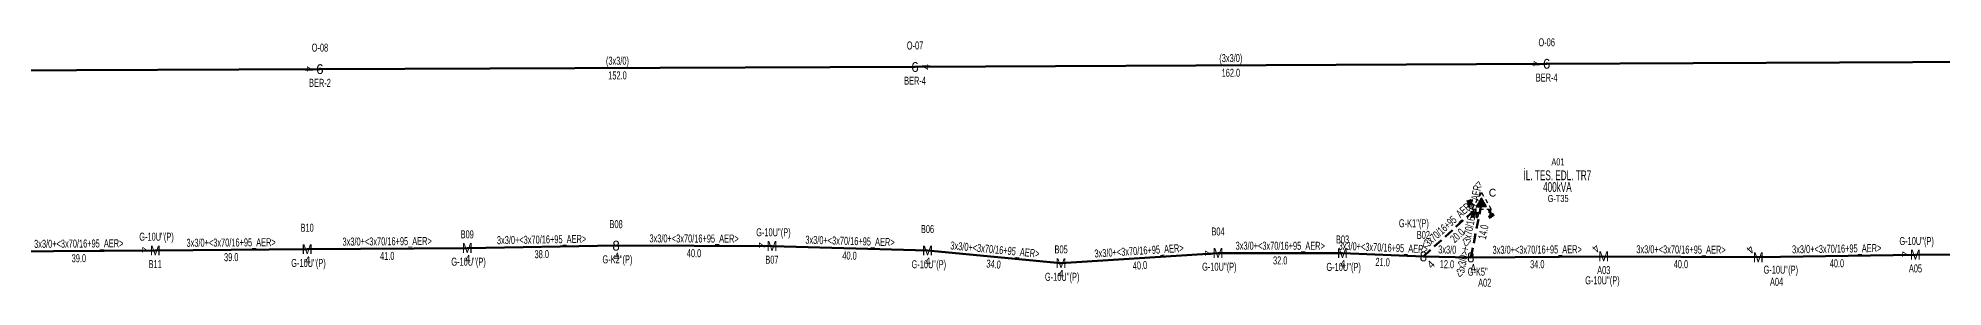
# Model space of a CAD drawing. Header units: millimetres. Extents: x 542876 to 548433, y 4216806 to 4221056.
# Drawn here: x 546967.2 to 547455.1, y 4220797.6 to 4220861.2 of the extents above; entities that cross this region are included whole.
import ezdxf
from ezdxf.enums import TextEntityAlignment as Align

# ---------------------------------------------------------------- set-up
doc = ezdxf.new("R2010")
doc.units = ezdxf.units.MM
doc.linetypes.add('DASHED', pattern=[3.75, 2.5, -1.25])
doc.linetypes.add('DASHED2', pattern=[0])
for name, color, linetype, lineweight in [('DIREK_ENH_MEVCUT', 6, 'Continuous', 25), ('DIREK_OG_YENI', 10, 'Continuous', 25), ('HAT_AG_HAVAI_ILERDE', 3, 'DASHED', 50), ('HAT_ENH_HAVAI_MEVCUT', 6, 'Continuous', 70), ('HAT_OG_HAVAI_ILERDE', 1, 'DASHED', 70), ('HAT_OG_HAVAI_YENI', 1, 'Continuous', 70), ('TRAFO_ILERDE', 5, 'DASHED2', 30), ('TRAFO_TADILAT_BYSK', 5, 'Continuous', 30)]:
    doc.layers.add(name, color=color, linetype=linetype, lineweight=lineweight)
doc.styles.add('Direk', font='B_CAD')
doc.styles.get("Standard").update_dxf_attribs({"font": 'Arial'})

# ---------------------------------------------------------------- blocks, each defined once
blk = doc.blocks.new('ILD_DIREK')
h = blk.add_hatch(color=32)
h.paths.add_polyline_path([(-2.19, 0.88), (-2.4, 1.01), (-3.36, -0.63), (-3.14, -0.76), (-2.71, -0.02), (-1.94, -0.47), (-1.84, -0.3), (-2.61, 0.15)])
h.paths.add_polyline_path([(-3.55, -0.16), (-3.42, -0.23), (-2.71, 1), (-2.84, 1.07)])
h.paths.add_polyline_path([(-3.63, 0.3), (-3.5, 0.23), (-3.15, 0.83), (-3.28, 0.91)])
h.paths.add_polyline_path([(-3.68, 0.82), (-3.75, 0.69), (-3.62, 0.62), (-3.55, 0.75)])
h.paths.add_polyline_path([(-1.39, -1.44), (-1.59, -1.44), (-1.6, -2.34), (-2.35, -2.34), (-2.6, -3.47), (-2.5, -3.47), (-2.29, -2.54), (-1.99, -2.54), (-2.2, -3.47), (-2.1, -3.47), (-1.89, -2.54), (-1.59, -2.54), (-1.8, -3.48), (-1.7, -3.48), (-1.49, -2.54), (-1.19, -2.54), (-1.4, -3.48), (-1.3, -3.48), (-1.09, -2.54), (-0.79, -2.55), (-1, -3.48), (-0.9, -3.48), (-0.65, -2.35), (-1.4, -2.34)])
at = {"layer": 'TRAFO_ILERDE'}
for points in [[(2.27, -1.57), (2.04, -1.92), (2, -1.44), (1.86, -1.44), (1.93, -2.32), (2.17, -1.96), (2.23, -2.67), (2.02, -2.67), (2.31, -2.87), (2.32, -2.86), (2.56, -2.49), (2.36, -2.63)], [(2.27, -1.57), (2.04, -1.92), (2, -1.44), (1.86, -1.44), (1.93, -2.32), (2.17, -1.96), (2.23, -2.67), (2.02, -2.67), (2.31, -2.87), (1.89, -3.19), (2.12, -3.79), (2.18, -3.74), (2, -3.26), (2.18, -3.13), (2.36, -3.6), (2.41, -3.56), (2.24, -3.08), (2.41, -2.94), (2.59, -3.42), (2.65, -3.38), (2.47, -2.9), (2.65, -2.76), (2.83, -3.24), (2.89, -3.2), (2.71, -2.72), (2.89, -2.58), (3.07, -3.06), (3.13, -3.01), (2.9, -2.42), (2.32, -2.86), (2.56, -2.49), (2.36, -2.63)], [(2.89, -2.58), (3.07, -3.06), (3.13, -3.01), (2.9, -2.42), (2.32, -2.86), (2.56, -2.49), (2.36, -2.63), (2.27, -1.57), (2.04, -1.92), (2, -1.44), (1.86, -1.44), (1.93, -2.32), (2.17, -1.96), (2.23, -2.67), (2.02, -2.67), (2.31, -2.87), (1.89, -3.19), (2.12, -3.79), (2.18, -3.74), (2, -3.26), (2.18, -3.13), (2.36, -3.6), (2.41, -3.56), (2.24, -3.08), (2.41, -2.94), (2.59, -3.42), (2.65, -3.38), (2.47, -2.9), (2.65, -2.76), (2.83, -3.24), (2.89, -3.2), (2.71, -2.72)]]:
    blk.add_hatch(color=32, dxfattribs=at).paths.add_polyline_path(points)
at = {"layer": 'TRAFO_ILERDE', "linetype": 'Continuous'}
for p, q in [((-0.99, 1.17), (-1.53, 0.24)), ((-1.3, -0.73), (0, 1.52)), ((0, 2.89), (-0.55, 1.94)), ((0, 2.89), (0.55, 1.94)), ((1.3, -0.73), (0, 1.52)), ((0.99, 1.17), (1.53, 0.24)), ((-1.94, -0.47), (-2.5, -1.44)), ((-1.38, -1.44), (-2.5, -1.44)), ((-1.3, -0.73), (1.3, -0.73)), ((0.52, -1.44), (-0.56, -1.44)), ((2.5, -1.44), (1.4, -1.44)), ((1.94, -0.47), (2.5, -1.44))]:
    blk.add_line(p, q, dxfattribs=at)
at = {"layer": 'TRAFO_ILERDE', "color": 32, "flags": 128}
blk.add_lwpolyline([(1.86, -1.44), (2, -1.44), (2.04, -1.92), (2.27, -1.57), (2.36, -2.63), (2.56, -2.49), (2.32, -2.86), (2.9, -2.42), (3.13, -3.01), (3.07, -3.06), (2.89, -2.58), (2.71, -2.72), (2.89, -3.2), (2.83, -3.24), (2.65, -2.76), (2.47, -2.9), (2.65, -3.38), (2.59, -3.42), (2.41, -2.94), (2.24, -3.08), (2.41, -3.56), (2.36, -3.6), (2.18, -3.13), (2, -3.26), (2.18, -3.74), (2.12, -3.79), (1.89, -3.19), (2.31, -2.87), (2.02, -2.67), (2.23, -2.67), (2.17, -1.96), (1.93, -2.32), (1.86, -1.44)], dxfattribs=at)
at = {"layer": 'TRAFO_ILERDE', "linetype": 'Continuous'}
for points in [[(-1.3, -0.73), (0, -0.73), (0, 1.52)], [(0, -0.73), (0, 1.52), (1.3, -0.73)]]:
    blk.add_solid(points, dxfattribs=at)
at = {"layer": 'TRAFO_TADILAT_BYSK', "color": 32, "flags": 128}
for points in [[(-3.62, 0.62), (-3.55, 0.75), (-3.68, 0.82), (-3.75, 0.69), (-3.62, 0.62)], [(-3.5, 0.23), (-3.15, 0.83), (-3.28, 0.91), (-3.63, 0.3), (-3.5, 0.23)], [(-3.42, -0.23), (-2.71, 1), (-2.84, 1.07), (-3.55, -0.16), (-3.42, -0.23)], [(-1.84, -0.3), (-2.61, 0.15), (-2.19, 0.88), (-2.4, 1.01), (-3.36, -0.63), (-3.14, -0.76), (-2.71, -0.02), (-1.94, -0.47), (-1.84, -0.3)], [(-1.39, -1.44), (-1.59, -1.44), (-1.6, -2.34), (-2.35, -2.34), (-2.6, -3.47), (-2.5, -3.47), (-2.29, -2.54), (-1.99, -2.54), (-2.2, -3.47), (-2.1, -3.47), (-1.89, -2.54), (-1.59, -2.54), (-1.8, -3.48), (-1.7, -3.48), (-1.49, -2.54), (-1.19, -2.54), (-1.4, -3.48), (-1.3, -3.48), (-1.09, -2.54), (-0.79, -2.55), (-1, -3.48), (-0.9, -3.48), (-0.65, -2.35), (-1.4, -2.34), (-1.39, -1.44)]]:
    blk.add_lwpolyline(points, dxfattribs=at)

msp = doc.modelspace()

# ---------------------------------------------------------------- linework, layer by layer
at = {"layer": 'HAT_AG_HAVAI_ILERDE'}
msp.add_line((547322.009684, 4220805.416432), (547336.887, 4220818.88), dxfattribs=at)
at = {"layer": 'HAT_ENH_HAVAI_MEVCUT'}
for p, q in [((547039.359, 4220853.288), (546887.807401, 4220852.671938)), ((547191.79537, 4220853.836111), (547039.359, 4220853.288)), ((547353.59, 4220854.649), (547191.79537, 4220853.836111)), ((547567.689911, 4220855.535762), (547353.59, 4220854.649))]:
    msp.add_line(p, q, dxfattribs=at)
at = {"layer": 'HAT_OG_HAVAI_ILERDE'}
msp.add_line((547334.15439, 4220805.16693), (547336.887, 4220818.88), dxfattribs=at)
at = {"layer": 'HAT_OG_HAVAI_YENI'}
for p, q in [((547115.224815, 4220808.165814), (547077.090137, 4220807.564421)), ((547155.161288, 4220808.074025), (547115.224815, 4220808.165814)), ((546997.168317, 4220806.955151), (546958.036031, 4220806.695213)), ((547036.093319, 4220807.248439), (546997.168317, 4220806.955151)), ((547077.090137, 4220807.564421), (547036.093319, 4220807.248439)), ((547194.995294, 4220806.912635), (547155.161288, 4220808.074025)), ((547229.180915, 4220803.715433), (547194.995294, 4220806.912635)), ((547269.3983, 4220806.287508), (547229.180915, 4220803.715433)), ((547301.276127, 4220806.248752), (547269.3983, 4220806.287508)), ((547301.276127, 4220806.248752), (547322.009684, 4220805.416432)), ((547334.15439, 4220805.16693), (547322.009684, 4220805.416432)), ((547368.18261, 4220805.423178), (547334.15439, 4220805.16693)), ((547407.773504, 4220805.194446), (547368.18261, 4220805.423178)), ((547448.031062, 4220805.849026), (547407.773504, 4220805.194446)), ((547487.220723, 4220806.017542), (547448.031062, 4220805.849026))]:
    msp.add_line(p, q, dxfattribs=at)

# ---------------------------------------------------------------- block references
at = {"layer": 'TRAFO_ILERDE'}
msp.add_blockref('ILD_DIREK', (547336.887, 4220818.88), dxfattribs=at)

# ---------------------------------------------------------------- texts
at = {"layer": 'DIREK_ENH_MEVCUT', "width": 0.53}
for s, p in [('O-08', (547039.359, 4220858.788)), ('O-07', (547191.79537, 4220859.336111)), ('O-06', (547353.59, 4220860.149)), ('BER-4', (547353.59, 4220851.149)), ('BER-2', (547039.359, 4220849.788)), ('BER-4', (547191.79537, 4220850.336111))]:
    msp.add_text(s, height=2.05, dxfattribs=at).set_placement(p, align=Align.MIDDLE_CENTER)
at = {"layer": 'DIREK_ENH_MEVCUT', "color": 32, "style": 'Direk'}
for rotation, p in [(270.116455, (547036.559006, 4220853.282309)), (450.143933, (547194.595361, 4220853.843144)), (270.143933, (547350.790009, 4220854.641966))]:
    msp.add_text('4', height=2, rotation=rotation, dxfattribs=at).set_placement(p, align=Align.MIDDLE_CENTER)
at = {"layer": 'DIREK_ENH_MEVCUT', "style": 'Direk'}
for p in [(547039.359, 4220853.288), (547191.79537, 4220853.836111), (547353.59, 4220854.649)]:
    msp.add_text('6', height=2.5, dxfattribs=at).set_placement(p, align=Align.MIDDLE_CENTER)
at = {"layer": 'DIREK_OG_YENI', "width": 0.53}
for s, p in [('B10', (547036.093319, 4220812.748439)), ('B08', (547115.224815, 4220813.665814)), ('B06', (547194.995294, 4220812.412635)), ("G-K1''(P)", (547319.57088, 4220813.891232)), ("G-10U''(P)", (546997.504593, 4220810.455592)), ('B09', (547077.090069, 4220811.064421)), ("G-10U''(P)", (547155.523278, 4220811.585592)), ('B05', (547229.214123, 4220807.215275)), ('B04', (547269.3983, 4220811.787508)), ('B03', (547301.306473, 4220809.748621)), ('B02', (547322.009684, 4220810.916432)), ("G-10U''(P)", (547448.352208, 4220809.356553)), ('B11', (546997.169252, 4220803.455151)), ("G-10U''(P)", (547036.430529, 4220803.748439)), ("G-10U''(P)", (547077.427414, 4220804.064389)), ("G-K2''(P)", (547115.562026, 4220804.665814)), ('B07', (547155.13659, 4220804.574112)), ("G-10U''(P)", (547195.332504, 4220803.412635)), ("G-10U''(P)", (547269.735511, 4220802.787508)), ("G-10U''(P)", (547301.582866, 4220802.734565)), ('A05', (547448.04709, 4220802.349063)), ("G-10U''(P)", (547229.484769, 4220800.199921)), ("G-K5''", (547335.937708, 4220801.502516)), ('A02', (547337.714398, 4220798.695788)), ("G-10U''(P)", (547367.864532, 4220799.307748)), ('A03', (547368.213319, 4220801.923313)), ("G-10U''(P)", (547413.56377, 4220802.023274)), ('A04', (547412.466931, 4220798.924865))]:
    msp.add_text(s, height=2.05, dxfattribs=at).set_placement(p, align=Align.MIDDLE_CENTER)
at = {"layer": 'DIREK_OG_YENI', "style": 'Direk'}
for s, p in [('M', (546997.168317, 4220806.955151)), ('M', (547036.093319, 4220807.248439)), ('M', (547077.090137, 4220807.564421)), ('8', (547115.224815, 4220808.165814)), ('M', (547155.161288, 4220808.074025)), ('M', (547194.995294, 4220806.912635)), ('M', (547229.180915, 4220803.715433)), ('M', (547269.3983, 4220806.287508)), ('M', (547301.276127, 4220806.248752)), ('8', (547322.009684, 4220805.416432)), ('8', (547334.15439, 4220805.16693)), ('M', (547368.18261, 4220805.423178)), ('M', (547407.773504, 4220805.194446)), ('M', (547448.031062, 4220805.849026))]:
    msp.add_text(s, height=2.5, dxfattribs=at).set_placement(p, align=Align.MIDDLE_CENTER)
at = {"layer": 'DIREK_OG_YENI', "color": 32, "style": 'Direk'}
for rotation, p in [(266.991383, (547152.365147, 4220808.220986)), (585.050221, (547366.200977, 4220807.401341)), (267.446608, (546994.371097, 4220807.079892)), (362.96746, (547036.238272, 4220804.452194)), (362.972932, (547077.235356, 4220804.768189)), (363.203358, (547115.381279, 4220805.370189)), (361.916597, (547195.088939, 4220804.114202)), (271.829666, (547266.599728, 4220806.198109)), (362.459409, (547301.396279, 4220803.451332)), (403.262125, (547323.928628, 4220803.3774)), (372.386671, (547334.755013, 4220802.432108)), (225.300261, (547405.783257, 4220807.163943)), (267.85008, (547445.233033, 4220805.954066)), (359.798452, (547229.171066, 4220800.91545))]:
    msp.add_text('4', height=2, rotation=rotation, dxfattribs=at).set_placement(p, align=Align.MIDDLE_CENTER)
at = {"layer": 'HAT_AG_HAVAI_ILERDE', "lineweight": 30, "width": 0.53}
msp.add_text('<3x70/16+95_AER>', height=2.05, rotation=42.144241, dxfattribs=at).set_placement((547328.877992, 4220812.778455, 273668.4435), align=Align.CENTER)
msp.add_text('20.0', height=2.05, rotation=42.144241, dxfattribs=at).set_placement((547330.018691, 4220811.517977, 273668.4435), align=Align.TOP_CENTER)
at = {"layer": 'HAT_ENH_HAVAI_MEVCUT', "lineweight": 30, "width": 0.53}
for rotation, p in [(360.287863, (547272.688414, 4220855.092545, 273595.897685)), (360.206016, (547115.574129, 4220854.41205, 273519.6795))]:
    msp.add_text('(3x3/0)', height=2.05, rotation=rotation, dxfattribs=at).set_placement(p, align=Align.CENTER)
for s, rotation, p in [('152.0', 360.206016, (547115.580241, 4220852.712061, 273519.6795)), ('162.0', 360.287863, (547272.696955, 4220853.392566, 273595.897685))]:
    msp.add_text(s, height=2.05, rotation=rotation, dxfattribs=at).set_placement(p, align=Align.TOP_CENTER)
at = {"layer": 'HAT_OG_HAVAI_ILERDE', "lineweight": 30, "width": 0.53}
msp.add_text('<3x3/0>+<3x70/16+95_AER>', height=2.05, rotation=78.730264, dxfattribs=at).set_placement((547334.687085, 4220812.189579, 273668.4435), align=Align.CENTER)
msp.add_text('14.0', height=2.05, rotation=78.730264, dxfattribs=at).set_placement((547336.354305, 4220811.857351, 273668.4435), align=Align.TOP_CENTER)
at = {"layer": 'HAT_OG_HAVAI_YENI', "lineweight": 30, "width": 0.53}
for s, rotation, p in [('3x3/0+<3x70/16+95_AER>', 360.380584, (546977.596528, 4220807.675163, 273479.018016)), ('3x3/0+<3x70/16+95_AER>', 360.431698, (547016.624414, 4220807.951771, 273498.584159)), ('3x3/0+<3x70/16+95_AER>', 360.441597, (547056.585177, 4220808.256405, 273518.04666)), ('3x3/0+<3x70/16+95_AER>', 360.903494, (547096.144073, 4220808.715012, 273538.545068)), ('3x3/0+<3x70/16+95_AER>', 359.868313, (547135.195005, 4220808.969918, 273557.612408)), ('3x3/0+<3x70/16+95_AER>', 358.329972, (547175.103063, 4220808.342969, 273577.580644)), ('3x3/0+<3x70/16+95_AER>', 354.656967, (547212.167255, 4220806.160341, 273597.497647)), ('3x3/0+<3x70/16+95_AER>', 363.659329, (547249.235357, 4220805.849738, 273614.590458)), ('3x3/0+<3x70/16+95_AER>', 359.930342, (547285.338247, 4220807.11813, 273634.69915)), ('3x3/0+<3x70/16+95_AER>', 357.701174, (547311.677, 4220806.681908, 273661.004842)), ('3x3/0', 358.823074, (547328.099496, 4220806.141502, 273661.004842)), ('3x3/0+<3x70/16+95_AER>', 360.431455, (547351.1621, 4220806.14503, 273667.077195)), ('3x3/0+<3x70/16+95_AER>', 359.668985, (547387.982968, 4220806.158798, 273684.091305)), ('3x3/0+<3x70/16+95_AER>', 360.931536, (547427.888464, 4220806.371624, 273703.886752))]:
    msp.add_text(s, height=2.05, rotation=rotation, dxfattribs=at).set_placement(p, align=Align.CENTER)
for s, rotation, p in [('39.0', 360.380584, (546977.60782, 4220805.975201, 273479.018016)), ('39.0', 360.431698, (547016.637223, 4220806.251819, 273498.584159)), ('41.0', 360.441597, (547056.598279, 4220806.556455, 273518.04666)), ('38.0', 360.903494, (547096.170879, 4220807.015223, 273538.545068)), ('40.0', 359.868313, (547135.191098, 4220807.269922, 273557.612408)), ('40.0', 358.329972, (547175.053519, 4220806.643691, 273577.580644)), ('34.0', 354.656967, (547212.008954, 4220804.467727, 273597.497647)), ('40.0', 363.659329, (547249.343858, 4220804.153204, 273614.590458)), ('32.0', 359.930342, (547285.33618, 4220805.418131, 273634.69915)), ('21.0', 357.701174, (547311.60881, 4220804.983276, 273661.004842)), ('12.0', 358.823074, (547328.064578, 4220804.44186, 273661.004842)), ('34.0', 360.431455, (547351.174901, 4220804.445078, 273667.077195)), ('40.0', 359.668985, (547387.973147, 4220804.458826, 273684.091305)), ('40.0', 360.931536, (547427.916102, 4220804.671849, 273703.886752))]:
    msp.add_text(s, height=2.05, rotation=rotation, dxfattribs=at).set_placement(p, align=Align.TOP_CENTER)
at = {"layer": 'TRAFO_ILERDE', "width": 0.6}
for s, height, p in [('İL. TES. EDL. TR7', 2.5, (547356.325537, 4220824.89955)), ('A01', 1.8, (547356.476073, 4220828.678142)), ('400kVA', 2.5, (547356.325537, 4220821.89955))]:
    msp.add_text(s, height=height, dxfattribs=at).set_placement(p, align=Align.CENTER)
at = {"layer": 'TRAFO_ILERDE', "color": 4, "style": 'Direk'}
msp.add_text('C', height=2, dxfattribs=at).set_placement((547339.715427, 4220821.708427), align=Align.MIDDLE_CENTER)
at = {"layer": 'TRAFO_ILERDE', "width": 0.6}
msp.add_text('G-T35', height=1.8, dxfattribs=at).set_placement((547356.522383, 4220821.131832), align=Align.TOP_CENTER)

doc.saveas('drawing.dxf')
